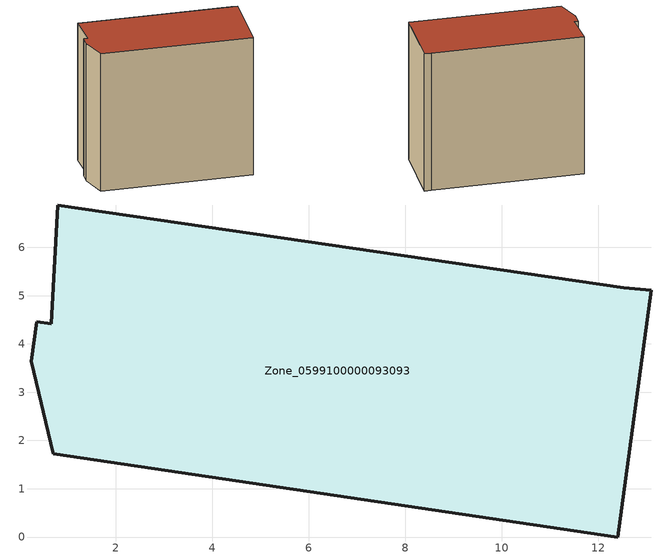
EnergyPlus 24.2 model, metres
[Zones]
Zone_0599100000093093
 floor ground (C_G): 12.53,5.17 13.1,5.11 12.4,0 0.7,1.73 0.24,3.64 0.36,4.46 0.66,4.42 0.8,6.88 z0
 wall outside (C_F): 13.1,5.11 12.53,5.17 0.8,6.88 0.66,4.42 0.36,4.46 0.24,3.64 0.7,1.73 12.4,0 13.1,5.11 z0:11.81
 roof outside (C_R): 12.53,5.17 0.8,6.88 0.66,4.42 0.36,4.46 0.24,3.64 0.7,1.73 12.4,0 13.1,5.11 z11.81
[BUILDING]
Pand.0599100000093093: North Axis=0; Terrain=City; Loads Convergence Tolerance Value=0.04; Temperature Convergence Tolerance Value=0.4; Solar Distribution=FullExterior; Maximum Number of Warmup Days=25; Minimum Number of Warmup Days=1
[Site:Location]
Rotterdam.The.Hague.AP_ZH_NLD Design_Conditions: Latitude=51.96; Longitude=4.45; Time Zone=1; Elevation=-4.5
[SITE:GROUNDTEMPERATURE:BUILDINGSURFACE]
18, 18, 18, 18, 18, 18, 18, 18, 18, 18, 18, 18
[MATERIAL] Thermal Absorptance=0.9; Solar Absorptance=0.7; Visible Absorptance=0.7
Name | Roughness | Thickness | Conductivity | Density | Specific Heat
G.TI.1946 | MediumSmooth | 0.15 | 1 | 540 | 1210
F.TI.1946 | Rough | 0.3 | 0.857143 | 1920 | 840
R.TI.1946 | MediumRough | 0.2 | 0.1 | 1500 | 1000
[CONSTRUCTION]
C_G: G.TI.1946
C_F: F.TI.1946
C_R: R.TI.1946
[ZONE]
Zone_0599100000093093: Type=1; Multiplier=1; Ceiling Height=Autocalculate; Volume=Autocalculate; Floor Area=autocalculate; Part of Total Floor Area=Yes
[ZONEINFILTRATION:DESIGNFLOWRATE]
Infil_Zone_0599100000093093: Zone or ZoneList or Space or SpaceList=Zone_0599100000093093; Schedule=AlwaysOn; Design Flow Rate Calculation Method=Flow/Area; Flow Rate per Floor Area=0.003; Constant Term Coefficient=1; Temperature Term Coefficient=0; Velocity Term Coefficient=0; Velocity Squared Term Coefficient=0
[HVACTEMPLATE:ZONE:IDEALLOADSAIRSYSTEM]
Zone_0599100000093093: Maximum Heating Supply Air Temperature=50; Minimum Cooling Supply Air Temperature=13; Maximum Heating Supply Air Humidity Ratio=0.0156; Minimum Cooling Supply Air Humidity Ratio=0.0077; Heating Limit=NoLimit; Cooling Limit=NoLimit; Dehumidification Control Type=ConstantSensibleHeatRatio; Cooling Sensible Heat Ratio=0.7; Dehumidification Setpoint=60; Humidification Control Type=None; Humidification Setpoint=30; Outdoor Air Method=None; Outdoor Air Flow Rate per Person=0.00944; Outdoor Air Flow Rate per Zone Floor Area=0; Outdoor Air Flow Rate per Zone=0; Demand Controlled Ventilation Type=None; Outdoor Air Economizer Type=NoEconomizer; Heat Recovery Type=None; Sensible Heat Recovery Effectiveness=0.7; Latent Heat Recovery Effectiveness=0.65
[ZONECONTROL:THERMOSTAT]
ThermostatControl_Zone_0599100000093093: Zone or ZoneList=Zone_0599100000093093; Control Type Schedule=DualSetpointControlType; Control 1=Thermostat_Zone_0599100000093093; Temperature Difference Between Cutout And Setpoint=0
[THERMOSTATSETPOINT:DUALSETPOINT]
Thermostat_Zone_0599100000093093: Heating Setpoint Temperature Schedule=HeatingSetpoint_Zone_0599100000093093; Cooling Setpoint Temperature Schedule=CoolingSetpoint_Zone_0599100000093093
[SCHEDULE:COMPACT]
HeatingSetpoint_Zone_0599100000093093: Through: 12/31, For: AllDays, Until: 24:00, 21
CoolingSetpoint_Zone_0599100000093093: Through: 12/31, For: AllDays, Until: 24:00, 24
DualSetpointControlType: Through: 12/31, For: AllDays, Until: 24:00, 4
AlwaysOn: Through: 12/31, For: AllDays, Until: 24:00, 1
